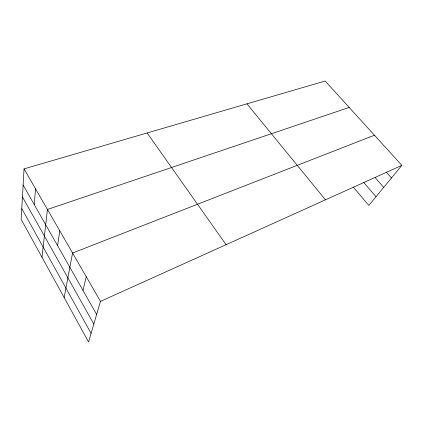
<?xml version="1.0" encoding="UTF-8"?>
<svg xmlns="http://www.w3.org/2000/svg" width="423" height="423" viewBox="0 0 423 423"><rect width="100%" height="100%" fill="white"/><g stroke="black" fill="none" stroke-linecap="round" stroke-linejoin="round"><path stroke-width="0.63" d="M24.053 168.872L21.15 219.373L88.571 341.974L100.468 301.377L24.053 168.872L325.16 81.026L401.85 165.356L368.835 205.43L353.136 186.977M34.221 204.547L35.548 188.806M41.967 257.226L47.455 209.454L349.181 107.442M57.576 245.668L59.791 230.842M64.148 297.565L72.576 253.017L374.44 135.217M83.003 290.453L86.255 276.732M100.468 301.377L401.85 165.356M386.284 172.129L391.471 177.951M375.005 177.464L383.703 187.384M363.743 182.503L376.01 196.716M246.958 103.841L325.461 199.83M147.151 132.959L226.072 244.69M23.122 185.01L96.64 314.458M22.44 196.928L93.827 324.05M21.769 208.597L91.088 333.393"/></g></svg>
